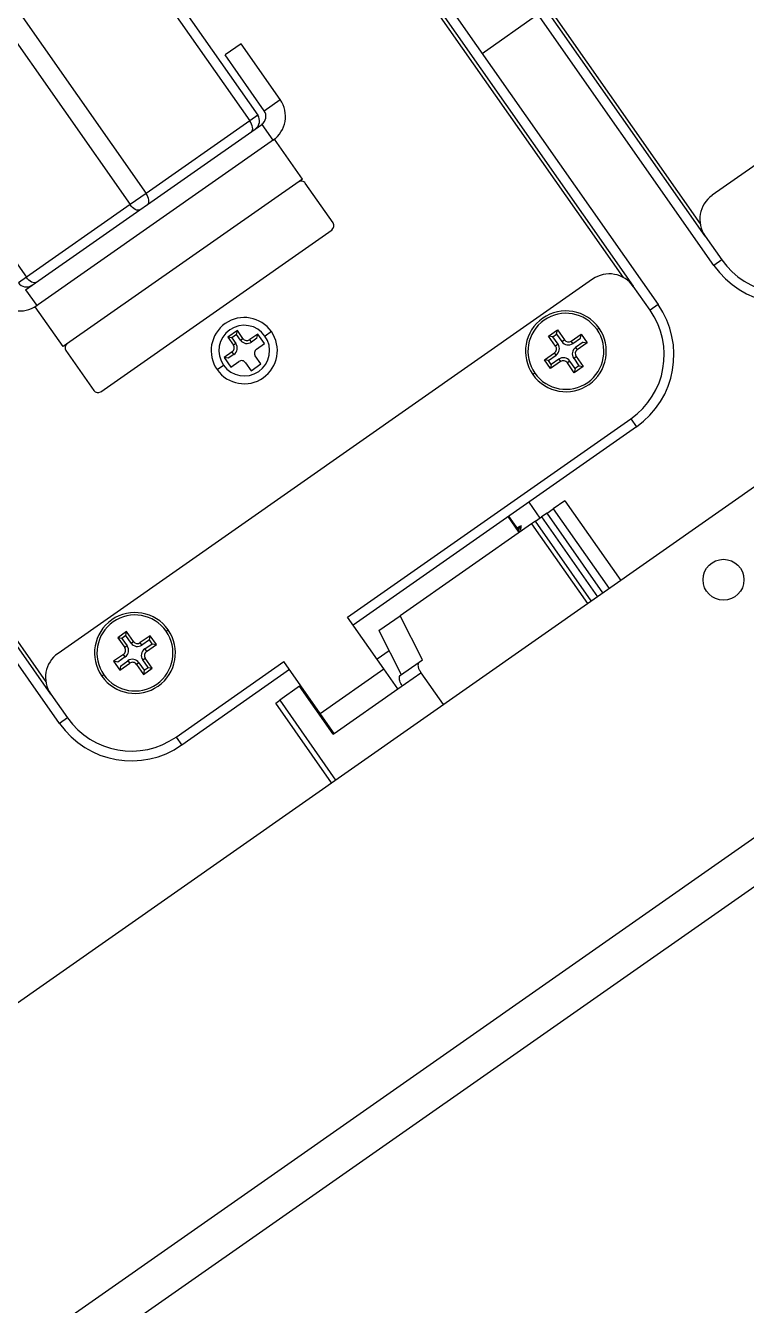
# Model space of a CAD drawing. Header units: millimetres. Extents: x 152904052 to 153933663, y 538271515 to 539240469.
# Drawn here: x 153452224.1 to 153452298.1, y 538569234.4 to 538569365.9 of the extents above; entities that cross this region are included whole.
import ezdxf

# ---------------------------------------------------------------- set-up
doc = ezdxf.new("R2010")
doc.units = ezdxf.units.MM
doc.layers.add('POWR', color=5, linetype='Continuous')

msp = doc.modelspace()

# ---------------------------------------------------------------- linework, layer by layer
at = {"layer": 'POWR', "color": 7}
for p, q in [((153451610.15, 538568795.17), (153453405.73, 538570052.45)), ((153452146.47, 538569211.73), (153452458.2, 538569430)), ((153451637.29, 538568819.18), (153452483.06, 538569411.4)), ((153452226.15, 538569387.77), (153452247.95, 538569356.64)), ((153452294.77, 538569341.21), (153452262.08, 538569387.9)), ((153452293.87, 538569344.24), (153452262.9, 538569388.47)), ((153452263.14, 538569388.64), (153452293.37, 538569345.48)), ((153452225.34, 538569387.2), (153452247.13, 538569356.07)), ((153452349.49, 538569386.85), (153452294.61, 538569348.42)), ((153452256.34, 538569383.88), (153452289.04, 538569337.19)), ((153452285.5, 538569339.97), (153452255.28, 538569383.14)), ((153452255.52, 538569383.31), (153452286.5, 538569339.08)), ((153452214.69, 538569379.74), (153452236.48, 538569348.61)), ((153452213.05, 538569378.59), (153452234.84, 538569347.46)), ((153452202.4, 538569371.14), (153452224.19, 538569340.01)), ((153452270.97, 538569362.99), (153452276.7, 538569367.01)), ((153452246.23, 538569363.98), (153452244.59, 538569362.84)), ((153452250.24, 538569358.25), (153452246.23, 538569363.98)), ((153452248.61, 538569357.1), (153452244.59, 538569362.84)), ((153452248.61, 538569357.1), (153452250.24, 538569358.25)), ((153452247.13, 538569356.07), (153452236.48, 538569348.61)), ((153452247.95, 538569356.64), (153452247.13, 538569356.07)), ((153452224.11, 538569338.73), (153452248.36, 538569355.71)), ((153452248.36, 538569355.71), (153452249.51, 538569354.07)), ((153452249.67, 538569354.18), (153452225.1, 538569336.98)), ((153452252.54, 538569350.09), (153452249.67, 538569354.18)), ((153452252.54, 538569350.09), (153452227.96, 538569332.88)), ((153452255.69, 538569345.58), (153452252.83, 538569349.68)), ((153452236.48, 538569348.61), (153452234.84, 538569347.46)), ((153452234.84, 538569347.46), (153452224.19, 538569340.01)), ((153452231.82, 538569328.25), (153452255.57, 538569344.89)), ((153452293.87, 538569344.24), (153452295.59, 538569341.78)), ((153452195.97, 538569341.61), (153452226.2, 538569298.45)), ((153452295.59, 538569341.78), (153452294.77, 538569341.21)), ((153452227.6, 538569294.17), (153452194.91, 538569340.86)), ((153452226.7, 538569297.2), (153452195.73, 538569341.44)), ((153452224.19, 538569340.01), (153452223.38, 538569339.43)), ((153452282.32, 538569339.81), (153452227.44, 538569301.38)), ((153452288.22, 538569336.62), (153452286.5, 538569339.08)), ((153452224.11, 538569338.73), (153452225.26, 538569337.09)), ((153452227.96, 538569332.88), (153452225.1, 538569336.98)), ((153452289.04, 538569337.19), (153452288.22, 538569336.62)), ((153452245.85, 538569334.54), (153452244.86, 538569333.85)), ((153452245.29, 538569333.78), (153452244.86, 538569333.85)), ((153452244.86, 538569333.85), (153452245.44, 538569333.03)), ((153452245.77, 538569334.11), (153452245.29, 538569333.78)), ((153452245.29, 538569333.78), (153452245.69, 538569333.21)), ((153452245.77, 538569334.11), (153452245.85, 538569334.54)), ((153452246.17, 538569333.54), (153452245.77, 538569334.11)), ((153452246.42, 538569333.72), (153452245.85, 538569334.54)), ((153452246.17, 538569333.54), (153452246.42, 538569333.72)), ((153452247.94, 538569334.17), (153452247.12, 538569333.6)), ((153452247.29, 538569333.35), (153452247.12, 538569333.6)), ((153452247.86, 538569333.74), (153452247.29, 538569333.35)), ((153452247.86, 538569333.74), (153452247.94, 538569334.17)), ((153452248.63, 538569333.19), (153452247.94, 538569334.17)), ((153452249.35, 538569334.42), (153452248.69, 538569333.97)), ((153452277.81, 538569333.97), (153452278.71, 538569334.6)), ((153452278.52, 538569332.94), (153452277.81, 538569333.97)), ((153452278.23, 538569333.89), (153452277.81, 538569333.97)), ((153452278.23, 538569333.89), (153452278.63, 538569334.17)), ((153452278.77, 538569333.12), (153452278.23, 538569333.89)), ((153452278.63, 538569334.17), (153452278.71, 538569334.6)), ((153452278.63, 538569334.17), (153452279.17, 538569333.4)), ((153452278.71, 538569334.6), (153452279.42, 538569333.57)), ((153452279.17, 538569333.4), (153452279.42, 538569333.57)), ((153452280.12, 538569333.45), (153452281.14, 538569334.17)), ((153452280.3, 538569333.2), (153452281.07, 538569333.74)), ((153452281.07, 538569333.74), (153452281.14, 538569334.17)), ((153452281.14, 538569334.17), (153452281.78, 538569333.27)), ((153452282.77, 538569334.63), (153452282.98, 538569334.78)), ((153452228.25, 538569332.47), (153452231.12, 538569328.38)), ((153452245.32, 538569332.34), (153452244.5, 538569331.76)), ((153452245.49, 538569332.08), (153452245.32, 538569332.34)), ((153452245.69, 538569333.21), (153452245.44, 538569333.03)), ((153452247.81, 538569332.61), (153452248.63, 538569333.19)), ((153452277.38, 538569331.53), (153452278.4, 538569332.25)), ((153452278.58, 538569331.99), (153452278.4, 538569332.25)), ((153452278.77, 538569333.12), (153452278.52, 538569332.94)), ((153452280.3, 538569333.2), (153452280.12, 538569333.45)), ((153452281.35, 538569333.34), (153452280.58, 538569332.8)), ((153452280.58, 538569332.8), (153452280.75, 538569332.55)), ((153452281.78, 538569333.27), (153452280.75, 538569332.55)), ((153452281.35, 538569333.34), (153452281.78, 538569333.27)), ((153452243.78, 538569330.52), (153452244.43, 538569330.98)), ((153452244.5, 538569331.76), (153452245.18, 538569330.78)), ((153452244.92, 538569331.69), (153452244.5, 538569331.76)), ((153452245.49, 538569332.08), (153452244.92, 538569331.69)), ((153452245.18, 538569330.78), (153452246, 538569331.35)), ((153452246.7, 538569331.23), (153452247.27, 538569330.41)), ((153452247.27, 538569330.41), (153452248.26, 538569331.1)), ((153452248.26, 538569331.1), (153452247.68, 538569331.92)), ((153452278.01, 538569330.63), (153452277.38, 538569331.53)), ((153452277.8, 538569331.45), (153452277.38, 538569331.53)), ((153452277.8, 538569331.45), (153452278.58, 538569331.99)), ((153452278.08, 538569331.06), (153452277.8, 538569331.45)), ((153452279.03, 538569331.34), (153452278.01, 538569330.63)), ((153452278.08, 538569331.06), (153452278.01, 538569330.63)), ((153452278.86, 538569331.6), (153452278.08, 538569331.06)), ((153452278.86, 538569331.6), (153452279.03, 538569331.34)), ((153452279.98, 538569331.4), (153452279.73, 538569331.22)), ((153452280.44, 538569330.2), (153452279.73, 538569331.22)), ((153452280.52, 538569330.63), (153452279.98, 538569331.4)), ((153452280.38, 538569331.68), (153452280.63, 538569331.85)), ((153452280.38, 538569331.68), (153452280.92, 538569330.9)), ((153452280.63, 538569331.85), (153452281.35, 538569330.83)), ((153452276.38, 538569330.16), (153452276.18, 538569330.02)), ((153452281.35, 538569330.83), (153452280.44, 538569330.2)), ((153452280.52, 538569330.63), (153452280.44, 538569330.2)), ((153452280.92, 538569330.9), (153452280.52, 538569330.63)), ((153452280.92, 538569330.9), (153452281.35, 538569330.83)), ((153452257.17, 538569305.11), (153452286.25, 538569325.48)), ((153452286.83, 538569324.66), (153452257.75, 538569304.29)), ((153452286.25, 538569325.48), (153452286.83, 538569324.66)), ((153452275.77, 538569316.91), (153452276.92, 538569315.28)), ((153452279.47, 538569317.06), (153452278.28, 538569316.23)), ((153452279.47, 538569317.06), (153452285.21, 538569308.87)), ((153452274.8, 538569313.79), (153452273.65, 538569315.43)), ((153452274.87, 538569313.84), (153452273.72, 538569315.48)), ((153452276.45, 538569314.95), (153452277.08, 538569315.39)), ((153452277.65, 538569315.79), (153452277.08, 538569315.39)), ((153452277.08, 538569315.39), (153452282.81, 538569307.2)), ((153452277.65, 538569315.79), (153452278.28, 538569316.23)), ((153452283.38, 538569307.6), (153452277.65, 538569315.79)), ((153452277.65, 538569315.79), (153452277.65, 538569315.79)), ((153452283.38, 538569307.6), (153452277.65, 538569315.79)), ((153452278.28, 538569316.23), (153452284.01, 538569308.04)), ((153452276.06, 538569314.68), (153452262.56, 538569305.23)), ((153452274.83, 538569314.42), (153452274.6, 538569314.23)), ((153452274.83, 538569314.42), (153452275.01, 538569314.5)), ((153452275.11, 538569314.01), (153452274.92, 538569314.01)), ((153452276.45, 538569314.95), (153452276.06, 538569314.68)), ((153452276.06, 538569314.68), (153452281.8, 538569306.49)), ((153452282.18, 538569306.76), (153452276.45, 538569314.95)), ((153452276.45, 538569314.95), (153452276.45, 538569314.95)), ((153452282.18, 538569306.76), (153452276.45, 538569314.95)), ((153452260.9, 538569299.79), (153452257.17, 538569305.11)), ((153452260.39, 538569303.71), (153452262.56, 538569305.23)), ((153452264.85, 538569300.73), (153452262.56, 538569305.23)), ((153452234.47, 538569303.62), (153452233.57, 538569302.99)), ((153452234.4, 538569303.2), (153452234.47, 538569303.62)), ((153452235.19, 538569302.6), (153452234.47, 538569303.62)), ((153452238.54, 538569303.66), (153452238.74, 538569303.8)), ((153452260.39, 538569303.71), (153452262.68, 538569299.21)), ((153452233.57, 538569302.99), (153452234.29, 538569301.97)), ((153452234, 538569302.92), (153452233.57, 538569302.99)), ((153452234.4, 538569303.2), (153452234, 538569302.92)), ((153452234, 538569302.92), (153452234.54, 538569302.14)), ((153452234.54, 538569302.14), (153452234.29, 538569301.97)), ((153452234.94, 538569302.42), (153452234.4, 538569303.2)), ((153452234.94, 538569302.42), (153452235.19, 538569302.6)), ((153452236.91, 538569303.19), (153452235.89, 538569302.48)), ((153452236.06, 538569302.23), (153452235.89, 538569302.48)), ((153452236.84, 538569302.77), (153452236.06, 538569302.23)), ((153452236.34, 538569301.83), (153452237.11, 538569302.37)), ((153452236.52, 538569301.58), (153452237.54, 538569302.29)), ((153452236.84, 538569302.77), (153452236.91, 538569303.19)), ((153452237.11, 538569302.37), (153452236.84, 538569302.77)), ((153452237.54, 538569302.29), (153452236.91, 538569303.19)), ((153452237.11, 538569302.37), (153452237.54, 538569302.29)), ((153452234.17, 538569301.27), (153452233.14, 538569300.56)), ((153452234.34, 538569301.02), (153452233.57, 538569300.48)), ((153452234.34, 538569301.02), (153452234.17, 538569301.27)), ((153452236.14, 538569300.7), (153452236.39, 538569300.88)), ((153452236.68, 538569299.93), (153452236.14, 538569300.7)), ((153452236.34, 538569301.83), (153452236.52, 538569301.58)), ((153452237.11, 538569299.86), (153452236.39, 538569300.88)), ((153452261.45, 538569301.64), (153452260.21, 538569300.77)), ((153452264.52, 538569300.49), (153452264.85, 538569300.73)), ((153452233.14, 538569300.56), (153452233.77, 538569299.65)), ((153452233.57, 538569300.48), (153452233.14, 538569300.56)), ((153452233.77, 538569299.65), (153452234.8, 538569300.37)), ((153452233.85, 538569300.08), (153452233.77, 538569299.65)), ((153452233.85, 538569300.08), (153452234.62, 538569300.62)), ((153452234.62, 538569300.62), (153452234.8, 538569300.37)), ((153452235.74, 538569300.42), (153452235.49, 538569300.25)), ((153452235.49, 538569300.25), (153452236.21, 538569299.22)), ((153452235.74, 538569300.42), (153452236.29, 538569299.65)), ((153452236.21, 538569299.22), (153452237.11, 538569299.86)), ((153452236.29, 538569299.65), (153452236.21, 538569299.22)), ((153452236.29, 538569299.65), (153452236.68, 538569299.93)), ((153452236.68, 538569299.93), (153452237.11, 538569299.86)), ((153452239.56, 538569292.78), (153452250.62, 538569300.53)), ((153452251.19, 538569299.71), (153452240.14, 538569291.96)), ((153452254.35, 538569295.2), (153452250.62, 538569300.53)), ((153452254.35, 538569295.2), (153452260.9, 538569299.79)), ((153452262.34, 538569297.74), (153452260.9, 538569299.79)), ((153452262.34, 538569297.74), (153452264.7, 538569299.39)), ((153452262.6, 538569299.15), (153452264.52, 538569300.49)), ((153452264.7, 538569299.39), (153452266.99, 538569296.12)), ((153452232.15, 538569299.19), (153452231.94, 538569299.04)), ((153452226.7, 538569297.2), (153452228.42, 538569294.75)), ((153452252.24, 538569298), (153452250.2, 538569296.57)), ((153452252.24, 538569298), (153452252.34, 538569298.07)), ((153452255.69, 538569293.08), (153452252.24, 538569298)), ((153452255.78, 538569293.15), (153452262.34, 538569297.74)), ((153452249.79, 538569296.28), (153452250.2, 538569296.57)), ((153452255.52, 538569288.09), (153452249.79, 538569296.28)), ((153452250.2, 538569296.57), (153452255.93, 538569288.37)), ((153452228.42, 538569294.75), (153452227.6, 538569294.17)), ((153452255.78, 538569293.15), (153452254.35, 538569295.2)), ((153452255.45, 538569293.41), (153452255.51, 538569293.54)), ((153452255.51, 538569293.33), (153452255.61, 538569293.4)), ((153452255.69, 538569293.08), (153452255.78, 538569293.15)), ((153452239.56, 538569292.78), (153452240.14, 538569291.96))]:
    msp.add_line(p, q, dxfattribs=at)
at = {"layer": 'POWR', "color": 7, "flags": 128}
for points in [[(153452247.3, 538569354.96), (153452247.36, 538569355.03), (153452247.41, 538569355.13), (153452247.43, 538569355.26), (153452247.42, 538569355.41), (153452247.38, 538569355.57), (153452247.32, 538569355.73), (153452247.24, 538569355.9), (153452247.13, 538569356.07)], [(153452236.65, 538569347.51), (153452236.72, 538569347.58), (153452236.76, 538569347.68), (153452236.78, 538569347.8), (153452236.77, 538569347.95), (153452236.73, 538569348.11), (153452236.67, 538569348.28), (153452236.59, 538569348.45), (153452236.48, 538569348.61)], [(153452235.83, 538569346.93), (153452235.74, 538569346.89), (153452235.63, 538569346.89), (153452235.5, 538569346.91), (153452235.37, 538569346.97), (153452235.23, 538569347.06), (153452235.09, 538569347.17), (153452234.96, 538569347.31), (153452234.84, 538569347.46)], [(153452225.18, 538569339.48), (153452225.09, 538569339.44), (153452224.98, 538569339.43), (153452224.85, 538569339.45), (153452224.72, 538569339.51), (153452224.58, 538569339.6), (153452224.45, 538569339.72), (153452224.31, 538569339.85), (153452224.19, 538569340.01)]]:
    msp.add_lwpolyline(points, dxfattribs=at)
at = {"layer": 'POWR', "color": 7}
msp.add_circle((153452295.76, 538569308.94), 2.1, dxfattribs=at)
for centre, radius, start, end in [((153452247.79, 538569356.53), 3, 305, 35), ((153452247.13, 538569356.07), 1, 305, 35), ((153452247.79, 538569356.53), 1, 305, 35), ((153452252.42, 538569349.39), 0.5, 35, 125), ((153452296.33, 538569345.96), 3, 125, 215), ((153452255.28, 538569345.3), 0.5, 305, 35), ((153452302.14, 538569346.37), 8, 215, 305), ((153452284.04, 538569337.35), 3, 35, 125), ((153452302.14, 538569346.37), 9, 215, 305), ((153452224.19, 538569340.01), 1, 215, 305), ((153452223.54, 538569339.55), 3, 215, 305), ((153452279.58, 538569332.4), 4.15, 35, 215), ((153452279.58, 538569332.4), 3.9, 35, 215), ((153452281.67, 538569332.03), 8, 305, 35), ((153452281.67, 538569332.03), 9, 305, 35), ((153452246.56, 538569332.47), 3.4, 35, 215), ((153452246.56, 538569332.47), 2.6, 35, 215), ((153452246.56, 538569332.47), 3.4, 215, 35), ((153452246.56, 538569332.47), 2.6, 215, 35), ((153452246.83, 538569334.01), 0.5, 215, 305), ((153452279.58, 538569332.4), 4.15, 215, 35), ((153452279.58, 538569332.4), 3.9, 215, 35), ((153452279.83, 538569333.86), 0.5, 215, 305), ((153452228.66, 538569332.76), 0.5, 125, 215), ((153452245.03, 538569332.74), 0.5, 305, 35), ((153452245.03, 538569332.74), 0.807, 305, 35), ((153452246.83, 538569334.01), 0.807, 215, 305), ((153452248.09, 538569332.2), 0.5, 125, 215), ((153452278.11, 538569332.66), 0.5, 305, 35), ((153452278.11, 538569332.66), 0.807, 305, 35), ((153452279.83, 538569333.86), 0.807, 215, 305), ((153452281.04, 538569332.14), 0.807, 125, 215), ((153452281.04, 538569332.14), 0.5, 125, 215), ((153452246.29, 538569330.94), 0.5, 35, 125), ((153452279.32, 538569330.93), 0.807, 35, 125), ((153452279.32, 538569330.93), 0.5, 35, 125), ((153452231.53, 538569328.66), 0.5, 215, 305), ((153452235.34, 538569301.42), 4.15, 35, 215), ((153452235.34, 538569301.42), 3.9, 35, 215), ((153452235.34, 538569301.42), 4.15, 215, 35), ((153452235.34, 538569301.42), 3.9, 215, 35), ((153452233.88, 538569301.68), 0.807, 305, 35), ((153452235.6, 538569302.89), 0.807, 215, 305), ((153452235.6, 538569302.89), 0.5, 215, 305), ((153452229.16, 538569298.92), 3, 125, 215), ((153452233.88, 538569301.68), 0.5, 305, 35), ((153452235.08, 538569299.96), 0.807, 35, 125), ((153452236.8, 538569301.17), 0.807, 125, 215), ((153452236.8, 538569301.17), 0.5, 125, 215), ((153452235.08, 538569299.96), 0.5, 35, 125), ((153452234.97, 538569299.34), 9, 215, 305), ((153452234.97, 538569299.34), 8, 215, 305)]:
    msp.add_arc(centre, radius, start, end, dxfattribs=at)
for points, knots in [([(153452274.58, 538569314.25), (153452274.59, 538569314.26), (153452274.62, 538569314.28), (153452274.7, 538569314.33), (153452274.77, 538569314.38), (153452274.83, 538569314.42)], [0, 0, 0, 0, 0.063595, 0.275437, 1, 1, 1, 1]), ([(153452274.99, 538569314.47), (153452274.99, 538569314.46), (153452274.99, 538569314.43), (153452274.81, 538569314.28), (153452274.7, 538569314.18)], [0, 0, 0, 0, 0.373588, 1, 1, 1, 1]), ([(153452274.88, 538569314.08), (153452274.9, 538569314.15), (153452274.95, 538569314.28), (153452275, 538569314.42), (153452275.02, 538569314.49)], [0, 0, 0, 0, 0.499894, 1, 1, 1, 1]), ([(153452274.92, 538569314.01), (153452274.92, 538569314.01), (153452274.95, 538569314.02), (153452274.93, 538569314), (153452274.92, 538569313.98)], [0, 0, 0, 0, 0.234258, 1, 1, 1, 1]), ([(153452264.52, 538569300.49), (153452264.47, 538569300.44), (153452264.38, 538569300.32), (153452264.4, 538569300.01), (153452264.51, 538569299.68), (153452264.64, 538569299.49), (153452264.7, 538569299.39)], [0, 0, 0, 0, 0.273241, 0.566326, 0.792171, 1, 1, 1, 1]), ([(153452262.78, 538569298.05), (153452262.73, 538569298.13), (153452262.63, 538569298.29), (153452262.52, 538569298.55), (153452262.47, 538569298.81), (153452262.49, 538569299.03), (153452262.57, 538569299.11), (153452262.6, 538569299.15)], [0, 0, 0, 0, 0.174736, 0.363548, 0.559692, 0.78787, 1, 1, 1, 1])]:
    msp.add_open_spline(points, degree=3, knots=knots, dxfattribs=at)

doc.saveas('drawing.dxf')
